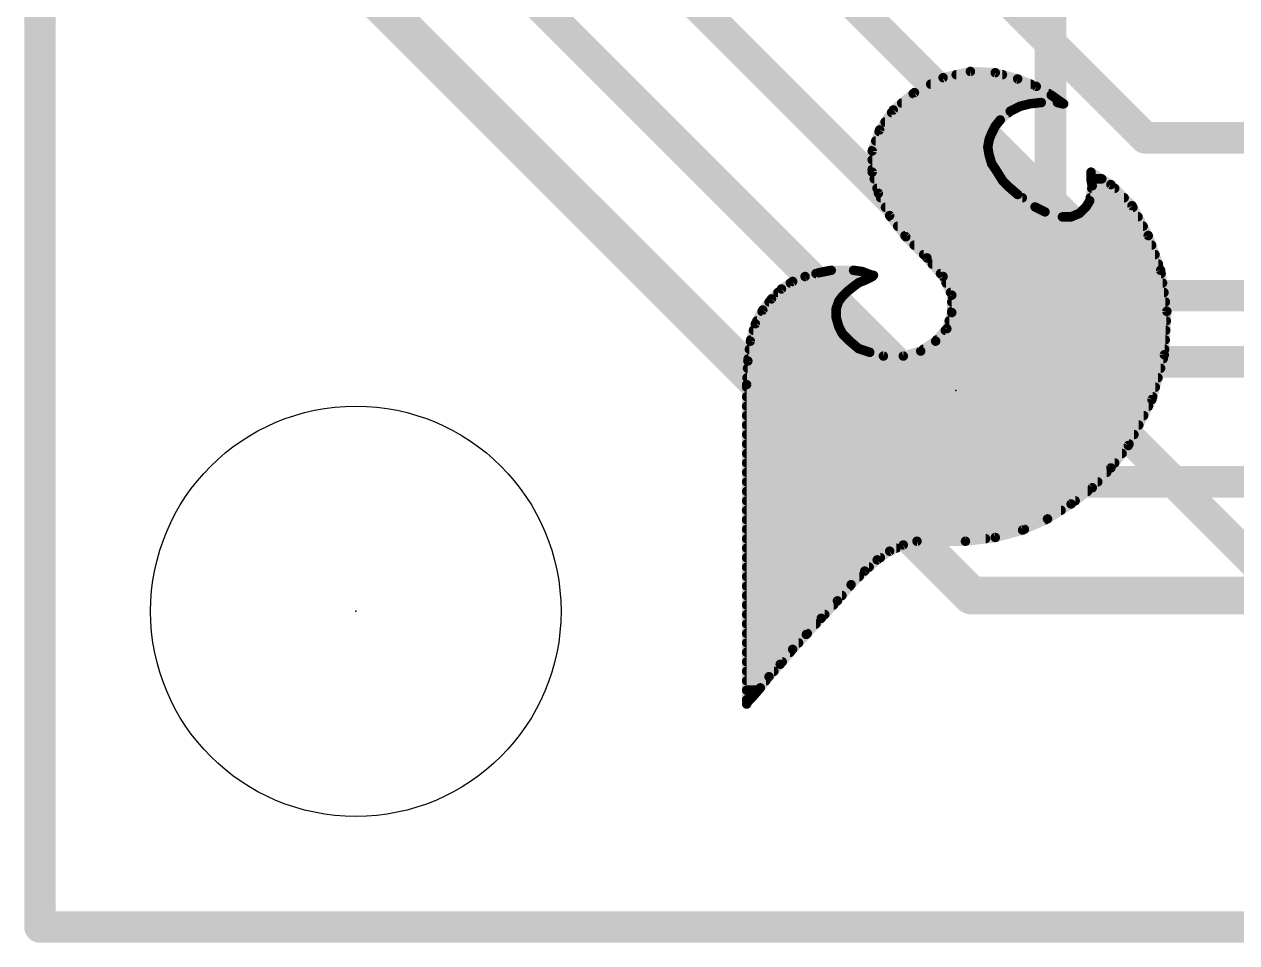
# Model space of a CAD drawing. Extents: x -38 to 69, y -21 to 41.
# Drawn here: x -0.13 to 9.63, y -0.13 to 7.26 of the extents above; entities that cross this region are included whole.
import ezdxf

# ---------------------------------------------------------------- set-up
doc = ezdxf.new("R2010")
doc.units = 0
for name, color, linetype in [('1', 12, 'CONTINUOUS'), ('16', 53, 'CONTINUOUS'), ('20', 53, 'CONTINUOUS'), ('21', 41, 'CONTINUOUS'), ('23', 53, 'CONTINUOUS')]:
    doc.layers.add(name, color=color, linetype=linetype)

msp = doc.modelspace()

# ---------------------------------------------------------------- linework, layer by layer
at = {"layer": '1', "const_width": 0.254}
for points in [[(0, 0), (0, 40.64)], [(8.128, 10.16), (8.128, 4.572)], [(8.128, 4.572), (9.9822, 2.7178)], [(40.64, 0), (0, 0)]]:
    msp.add_lwpolyline(points, dxfattribs=at)
at = {"layer": '1', "const_width": 0.127}
for points in [[(8.1729, 4.6169, 1), (8.0831, 4.5271)], [(8.0645, 4.572, 1), (8.1915, 4.572)], [(0, 0.0635, 1), (0, -0.0635)], [(-0.0635, 0, 1), (0.0635, 0)]]:
    msp.add_lwpolyline(points, format="xyb", dxfattribs=at)
at = {"layer": '16'}
for points, const_width in [([(0, 0), (0, 40.64)], 0.254), ([(3.81, 10.16), (8.89, 5.08)], 0.254), ([(5.08, 10.16), (8.89, 6.35)], 0.254), ([(8.1534, 4.5466), (2.921, 9.779)], 0.254), ([(2.3368, 9.0932), (7.8486, 3.5814)], 0.254), ([(7.493, 2.667), (1.27, 8.89)], 0.3048), ([(8.89, 6.35), (26.25, 6.35)], 0.254), ([(8.89, 5.08), (28.79, 5.08)], 0.254), ([(17.2466, 4.5466), (8.1534, 4.5466)], 0.254), ([(12.9794, 3.5814), (7.8486, 3.5814)], 0.254), ([(24.13, 2.667), (7.493, 2.667)], 0.3048), ([(40.64, 0), (0, 0)], 0.254)]:
    msp.add_lwpolyline(points, dxfattribs=dict(at, const_width=const_width))
for points, const_width in [([(8.89, 6.4135, 1), (8.89, 6.2865)], 0.127), ([(8.8451, 6.3051, 1), (8.9349, 6.3949)], 0.127), ([(8.89, 5.1435, 1), (8.89, 5.0165)], 0.127), ([(8.8451, 5.0351, 1), (8.9349, 5.1249)], 0.127), ([(8.1534, 4.6101, 1), (8.1534, 4.4831)], 0.127), ([(8.1085, 4.5017, 1), (8.1983, 4.5915)], 0.127), ([(7.8486, 3.6449, 1), (7.8486, 3.5179)], 0.127), ([(7.8037, 3.5365, 1), (7.8935, 3.6263)], 0.127), ([(7.493, 2.7432, 1), (7.493, 2.5908)], 0.1524), ([(7.4391, 2.6131, 1), (7.5469, 2.7209)], 0.1524), ([(0, 0.0635, 1), (0, -0.0635)], 0.127), ([(-0.0635, 0, 1), (0.0635, 0)], 0.127)]:
    msp.add_lwpolyline(points, format="xyb", dxfattribs=dict(at, const_width=const_width))
at = {"layer": '20', "const_width": 0.2032}
for points in [[(0, 0), (0, 40.64)], [(40.64, 0), (0, 0)]]:
    msp.add_lwpolyline(points, dxfattribs=at)
at = {"layer": '20', "const_width": 0.1016}
for points in [[(0, 0.0508, 1), (0, -0.0508)], [(-0.0508, 0, 1), (0.0508, 0)]]:
    msp.add_lwpolyline(points, format="xyb", dxfattribs=at)
at = {"layer": '20'}
msp.add_circle((2.54, 2.54), 1.651, dxfattribs=at)
at = {"layer": '21', "const_width": 0.0762}
for points in [[(7.264, 6.834), (7.034, 6.714)], [(7.484, 6.884), (7.264, 6.834)], [(7.3696, 6.858), (7.7416, 6.858)], [(7.684, 6.874), (7.484, 6.884)], [(7.864, 6.824), (7.684, 6.874)], [(8.014, 6.764), (7.864, 6.824)], [(7.034, 6.714), (6.864, 6.574)], [(7.0238, 6.7056), (8.1141, 6.7056)], [(7.164, 6.7818), (7.9695, 6.7818)], [(8.134, 6.694), (8.014, 6.764)], [(8.204, 6.644), (8.134, 6.694)], [(6.9313, 6.6294), (8.0126, 6.6294)], [(7.804, 6.564), (7.884, 6.604)], [(7.884, 6.604), (7.964, 6.624)], [(7.964, 6.624), (8.054, 6.634)], [(8.054, 6.634), (8.184, 6.634)], [(8.184, 6.634), (8.224, 6.624)], [(8.2024, 6.6294), (8.2259, 6.6294)], [(8.234, 6.624), (8.204, 6.644)], [(8.224, 6.624), (8.234, 6.624)], [(6.864, 6.574), (6.754, 6.414)], [(6.8497, 6.5532), (7.7917, 6.5532)], [(7.724, 6.494), (7.804, 6.564)], [(6.754, 6.414), (6.694, 6.244)], [(6.7493, 6.4008), (7.6624, 6.4008)], [(6.7973, 6.477), (7.7104, 6.477)], [(7.654, 6.384), (7.684, 6.444)], [(7.684, 6.444), (7.724, 6.494)], [(6.7225, 6.3246), (7.6324, 6.3246)], [(7.624, 6.274), (7.634, 6.334)], [(7.634, 6.334), (7.654, 6.384)], [(6.694, 6.244), (6.694, 6.074)], [(6.6956, 6.2484), (7.6283, 6.2484)], [(7.634, 6.214), (7.624, 6.274)], [(7.654, 6.144), (7.634, 6.214)], [(6.694, 6.1722), (7.6459, 6.1722)], [(7.694, 6.084), (7.654, 6.144)], [(6.694, 6.096), (7.686, 6.096)], [(6.694, 6.074), (6.744, 5.904)], [(6.7099, 6.0198), (7.7341, 6.0198)], [(7.744, 6.004), (7.694, 6.084)], [(8.454, 6.074), (8.454, 6.014)], [(8.614, 5.974), (8.454, 6.074)], [(8.454, 6.0198), (8.5407, 6.0198)], [(8.454, 6.014), (8.464, 5.964)], [(6.7324, 5.9436), (7.8061, 5.9436)], [(7.794, 5.954), (7.744, 6.004)], [(7.864, 5.894), (7.794, 5.954)], [(8.464, 5.964), (8.444, 5.844)], [(8.4606, 5.9436), (8.6444, 5.9436)], [(8.784, 5.804), (8.614, 5.974)], [(6.744, 5.904), (6.834, 5.724)], [(6.7623, 5.8674), (7.9012, 5.8674)], [(8.004, 5.794), (7.864, 5.894)], [(8.444, 5.844), (8.414, 5.794)], [(8.4479, 5.8674), (8.7206, 5.8674)], [(6.8004, 5.7912), (8.0096, 5.7912)], [(6.834, 5.724), (6.964, 5.554)], [(8.084, 5.754), (8.004, 5.794)], [(8.224, 5.714), (8.084, 5.754)], [(8.364, 5.744), (8.294, 5.714)], [(8.414, 5.794), (8.364, 5.744)], [(8.4112, 5.7912), (8.7909, 5.7912)], [(8.914, 5.564), (8.784, 5.804)], [(6.8409, 5.715), (8.2205, 5.715)], [(6.8992, 5.6388), (8.8735, 5.6388)], [(8.294, 5.714), (8.224, 5.714)], [(8.2963, 5.715), (8.8322, 5.715)], [(6.9574, 5.5626), (8.9145, 5.5626)], [(6.964, 5.554), (7.134, 5.384)], [(9.014, 5.284), (8.914, 5.564)], [(7.0316, 5.4864), (8.9417, 5.4864)], [(7.1078, 5.4102), (8.9689, 5.4102)], [(7.134, 5.384), (7.264, 5.234)], [(7.1773, 5.334), (8.9961, 5.334)], [(6.154, 5.234), (6.054, 5.194)], [(6.264, 5.264), (6.154, 5.234)], [(6.2413, 5.2578), (6.6545, 5.2578)], [(6.364, 5.284), (6.264, 5.264)], [(6.544, 5.284), (6.364, 5.284)], [(6.614, 5.274), (6.544, 5.284)], [(6.664, 5.254), (6.614, 5.274)], [(6.634, 5.204), (6.694, 5.234)], [(6.694, 5.244), (6.664, 5.254)], [(6.694, 5.234), (6.704, 5.244)], [(6.704, 5.244), (6.694, 5.244)], [(7.2434, 5.2578), (9.018, 5.2578)], [(7.264, 5.234), (7.334, 5.084)], [(9.064, 4.954), (9.014, 5.284)], [(5.964, 5.134), (5.884, 5.054)], [(6.054, 5.194), (5.964, 5.134)], [(6.0354, 5.1816), (6.5808, 5.1816)], [(6.494, 5.114), (6.544, 5.154)], [(6.544, 5.154), (6.584, 5.184)], [(6.584, 5.184), (6.634, 5.204)], [(7.2885, 5.1816), (9.0295, 5.1816)], [(5.884, 5.054), (5.814, 4.964)], [(5.9354, 5.1054), (6.4854, 5.1054)], [(6.404, 4.974), (6.424, 5.034)], [(6.424, 5.034), (6.454, 5.074)], [(6.454, 5.074), (6.494, 5.114)], [(7.324, 5.1054), (9.0411, 5.1054)], [(7.334, 5.084), (7.334, 4.944)], [(5.814, 4.964), (5.754, 4.854)], [(5.808, 4.953), (6.404, 4.953)], [(5.8647, 5.0292), (6.4224, 5.0292)], [(6.404, 4.904), (6.404, 4.974)], [(7.334, 4.944), (7.294, 4.814)], [(7.334, 5.0292), (9.0526, 5.0292)], [(7.334, 4.953), (9.0639, 4.953)], [(9.044, 4.604), (9.064, 4.954)], [(5.754, 4.854), (5.714, 4.714)], [(5.7664, 4.8768), (6.4118, 4.8768)], [(6.424, 4.834), (6.404, 4.904)], [(7.3133, 4.8768), (9.0596, 4.8768)], [(5.7387, 4.8006), (6.4407, 4.8006)], [(6.454, 4.774), (6.424, 4.834)], [(6.514, 4.714), (6.454, 4.774)], [(7.294, 4.814), (7.204, 4.714)], [(7.2819, 4.8006), (9.0552, 4.8006)], [(5.714, 4.714), (5.694, 4.554)], [(5.7058, 4.6482), (6.6014, 4.6482)], [(5.717, 4.7244), (6.5036, 4.7244)], [(6.584, 4.654), (6.514, 4.714)], [(6.674, 4.624), (6.584, 4.654)], [(7.204, 4.714), (7.084, 4.634)], [(7.1053, 4.6482), (9.0465, 4.6482)], [(7.2134, 4.7244), (9.0509, 4.7244)], [(5.694, 4.554), (5.684, 4.364)], [(5.6963, 4.572), (9.0351, 4.572)], [(6.784, 4.594), (6.674, 4.624)], [(6.944, 4.594), (6.784, 4.594)], [(7.084, 4.634), (6.944, 4.594)], [(8.944, 4.244), (9.044, 4.604)], [(5.6909, 4.4958), (9.0139, 4.4958)], [(5.684, 4.364), (5.684, 1.794)], [(5.6869, 4.4196), (8.9928, 4.4196)], [(5.684, 4.3434), (8.9716, 4.3434)], [(5.684, 4.2672), (8.9504, 4.2672)], [(5.684, 4.191), (8.9168, 4.191)], [(8.754, 3.874), (8.944, 4.244)], [(5.684, 4.1148), (8.8777, 4.1148)], [(5.684, 4.0386), (8.8385, 4.0386)], [(5.684, 3.9624), (8.7994, 3.9624)], [(5.684, 3.8862), (8.7603, 3.8862)], [(8.614, 3.694), (8.754, 3.874)], [(5.684, 3.81), (8.7042, 3.81)], [(5.684, 3.7338), (8.645, 3.7338)], [(8.464, 3.534), (8.614, 3.694)], [(5.684, 3.6576), (8.5799, 3.6576)], [(5.684, 3.5814), (8.5084, 3.5814)], [(5.684, 3.5052), (8.4263, 3.5052)], [(8.294, 3.404), (8.464, 3.534)], [(5.684, 3.429), (8.3267, 3.429)], [(8.104, 3.284), (8.294, 3.404)], [(5.684, 3.3528), (8.2129, 3.3528)], [(7.904, 3.194), (8.104, 3.284)], [(5.684, 3.2766), (8.0876, 3.2766)], [(5.684, 3.2004), (7.9182, 3.2004)], [(7.684, 3.134), (7.904, 3.194)], [(5.684, 3.1242), (7.6056, 3.1242)], [(6.944, 3.074), (7.054, 3.104)], [(7.054, 3.104), (7.444, 3.104)], [(7.444, 3.104), (7.684, 3.134)], [(5.684, 3.048), (6.8868, 3.048)], [(6.734, 2.954), (6.834, 3.024)], [(6.834, 3.024), (6.944, 3.074)], [(5.684, 2.9718), (6.7594, 2.9718)], [(5.684, 2.8956), (6.6691, 2.8956)], [(6.634, 2.864), (6.734, 2.954)], [(5.684, 2.8194), (6.5894, 2.8194)], [(6.524, 2.754), (6.634, 2.864)], [(5.684, 2.7432), (6.5149, 2.7432)], [(6.414, 2.624), (6.524, 2.754)], [(5.684, 2.667), (6.4504, 2.667)], [(6.284, 2.484), (6.414, 2.624)], [(5.684, 2.5908), (6.3832, 2.5908)], [(5.684, 2.5146), (6.3124, 2.5146)], [(5.684, 2.4384), (6.2419, 2.4384)], [(6.164, 2.354), (6.284, 2.484)], [(5.684, 2.3622), (6.1716, 2.3622)], [(6.054, 2.234), (6.164, 2.354)], [(5.684, 2.286), (6.1017, 2.286)], [(5.684, 2.2098), (6.0338, 2.2098)], [(5.954, 2.114), (6.054, 2.234)], [(5.684, 2.1336), (5.9703, 2.1336)], [(5.864, 2.014), (5.954, 2.114)], [(5.684, 2.0574), (5.9031, 2.0574)], [(5.794, 1.924), (5.864, 2.014)], [(5.684, 1.9812), (5.8385, 1.9812)], [(5.734, 1.854), (5.794, 1.924)], [(5.684, 1.905), (5.7777, 1.905)], [(5.684, 1.8288), (5.7088, 1.8288)], [(5.694, 1.814), (5.734, 1.854)], [(5.684, 1.794), (5.694, 1.814)]]:
    msp.add_lwpolyline(points, dxfattribs=at)
at = {"layer": '21', "const_width": 0.0381}
for points in [[(7.2598, 6.8526, 1), (7.2682, 6.8154)], [(7.2728, 6.8171, 1), (7.2552, 6.8509)], [(7.3696, 6.8771, 1), (7.3696, 6.839)], [(7.485, 6.903, 1), (7.483, 6.865)], [(7.4882, 6.8654, 1), (7.4798, 6.9026)], [(7.6891, 6.8924, 1), (7.6789, 6.8556)], [(7.683, 6.855, 1), (7.685, 6.893)], [(7.7416, 6.839, 1), (7.7416, 6.8771)], [(7.8711, 6.8417, 1), (7.8569, 6.8063)], [(7.8589, 6.8056, 1), (7.8691, 6.8424)], [(7.0238, 6.7247, 1), (7.0238, 6.6866)], [(7.0252, 6.7309, 1), (7.0428, 6.6971)], [(7.0461, 6.6993, 1), (7.0219, 6.7287)], [(7.164, 6.8009, 1), (7.164, 6.7628)], [(7.9695, 6.7628, 1), (7.9695, 6.8009)], [(8.0236, 6.7805, 1), (8.0044, 6.7475)], [(8.0069, 6.7463, 1), (8.0211, 6.7817)], [(8.1141, 6.6866, 1), (8.1141, 6.7247)], [(8.1451, 6.7095, 1), (8.1229, 6.6785)], [(6.9313, 6.6485, 1), (6.9313, 6.6104)], [(7.8794, 6.6225, 1), (7.8886, 6.5855)], [(7.8925, 6.587, 1), (7.8755, 6.621)], [(7.9619, 6.6429, 1), (7.9661, 6.6051)], [(7.9686, 6.6055, 1), (7.9594, 6.6425)], [(8.0126, 6.6104, 1), (8.0126, 6.6485)], [(8.054, 6.6531, 1), (8.054, 6.615)], [(8.0561, 6.6151, 1), (8.0519, 6.6529)], [(8.1244, 6.6775, 1), (8.1436, 6.7105)], [(8.1886, 6.6525, 1), (8.1794, 6.6155)], [(8.2024, 6.6485, 1), (8.2024, 6.6104)], [(8.184, 6.615, 1), (8.184, 6.6531)], [(8.2146, 6.6599, 1), (8.1934, 6.6281)], [(8.1929, 6.6285, 1), (8.2151, 6.6595)], [(8.224, 6.6431, 1), (8.224, 6.605)], [(8.2194, 6.6055, 1), (8.2286, 6.6425)], [(8.2234, 6.6081, 1), (8.2446, 6.6399)], [(8.2259, 6.6104, 1), (8.2259, 6.6485)], [(8.234, 6.605, 1), (8.234, 6.6431)], [(6.8497, 6.5723, 1), (6.8497, 6.5342)], [(6.8519, 6.5887, 1), (6.8761, 6.5593)], [(6.8797, 6.5632, 1), (6.8483, 6.5848)], [(7.7955, 6.581, 1), (7.8125, 6.547)], [(7.8165, 6.5497, 1), (7.7915, 6.5783)], [(7.7917, 6.5342, 1), (7.7917, 6.5723)], [(6.7493, 6.4199, 1), (6.7493, 6.3818)], [(6.7383, 6.4248, 1), (6.7697, 6.4032)], [(6.772, 6.4077, 1), (6.736, 6.4203)], [(6.7973, 6.4961, 1), (6.7973, 6.458)], [(7.6624, 6.3818, 1), (7.6624, 6.4199)], [(7.6691, 6.4559, 1), (7.6989, 6.4321)], [(7.701, 6.4355, 1), (7.667, 6.4525)], [(7.7115, 6.5083, 1), (7.7365, 6.4797)], [(7.7389, 6.4821, 1), (7.7091, 6.5059)], [(7.7104, 6.458, 1), (7.7104, 6.4961)], [(6.7225, 6.3437, 1), (6.7225, 6.3056)], [(7.6163, 6.3411, 1), (7.6517, 6.3269)], [(7.6528, 6.3309, 1), (7.6152, 6.3371)], [(7.6324, 6.3056, 1), (7.6324, 6.3437)], [(7.637, 6.3925, 1), (7.671, 6.3755)], [(7.6717, 6.3769, 1), (7.6363, 6.3911)], [(6.713, 6.244, 1), (6.6749, 6.244)], [(6.676, 6.2503, 1), (6.712, 6.2377)], [(6.6956, 6.2675, 1), (6.6956, 6.2294)], [(7.6428, 6.2771, 1), (7.6052, 6.2709)], [(7.6052, 6.2771, 1), (7.6428, 6.2709)], [(7.6523, 6.2192, 1), (7.6157, 6.2088)], [(7.6283, 6.2294, 1), (7.6283, 6.2675)], [(6.694, 6.1913, 1), (6.694, 6.1532)], [(7.6152, 6.2109, 1), (7.6528, 6.2171)], [(7.6699, 6.1546, 1), (7.6381, 6.1334)], [(7.6357, 6.1388, 1), (7.6723, 6.1492)], [(7.6459, 6.1532, 1), (7.6459, 6.1913)], [(6.694, 6.1151, 1), (6.694, 6.077)], [(6.7123, 6.0794, 1), (6.6757, 6.0686)], [(6.6749, 6.074, 1), (6.713, 6.074)], [(6.7099, 6.0389, 1), (6.7099, 6.0008)], [(7.7102, 6.0941, 1), (7.6778, 6.0739)], [(7.6781, 6.0734, 1), (7.7099, 6.0946)], [(7.686, 6.077, 1), (7.686, 6.1151)], [(7.7341, 6.0008, 1), (7.7341, 6.0389)], [(8.4641, 6.0902, 1), (8.4439, 6.0578)], [(8.454, 6.0389, 1), (8.454, 6.0008)], [(8.4727, 6.0177, 1), (8.4353, 6.0103)], [(8.4731, 6.074, 1), (8.435, 6.074)], [(8.5407, 6.0008, 1), (8.5407, 6.0389)], [(6.7324, 5.9627, 1), (6.7324, 5.9245)], [(7.7575, 6.0175, 1), (7.7305, 5.9905)], [(7.7278, 5.9939, 1), (7.7602, 6.0141)], [(7.8064, 5.9685, 1), (7.7816, 5.9395)], [(7.7805, 5.9405, 1), (7.8075, 5.9675)], [(7.8061, 5.9245, 1), (7.8061, 5.9627)], [(8.435, 6.014, 1), (8.4731, 6.014)], [(8.4606, 5.9627, 1), (8.4606, 5.9245)], [(8.4828, 5.9609, 1), (8.4452, 5.9671)], [(8.4453, 5.9603, 1), (8.4827, 5.9677)], [(8.6275, 5.9875, 1), (8.6005, 5.9605)], [(8.6039, 5.9578, 1), (8.6241, 5.9902)], [(8.6444, 5.9245, 1), (8.6444, 5.9627)], [(6.761, 5.9125, 1), (6.727, 5.8955)], [(6.7257, 5.8986, 1), (6.7623, 5.9094)], [(6.7623, 5.8864, 1), (6.7623, 5.8483)], [(7.8751, 5.9095, 1), (7.8529, 5.8785)], [(7.8516, 5.8795, 1), (7.8764, 5.9085)], [(7.9012, 5.8483, 1), (7.9012, 5.8864)], [(8.4252, 5.8471, 1), (8.4628, 5.8409)], [(8.4603, 5.8342, 1), (8.4277, 5.8538)], [(8.4479, 5.8864, 1), (8.4479, 5.8483)], [(8.7206, 5.8483, 1), (8.7206, 5.8864)], [(6.8004, 5.8102, 1), (6.8004, 5.7721)], [(6.8491, 5.7356, 1), (6.8189, 5.7124)], [(8.0125, 5.811, 1), (7.9955, 5.777)], [(7.9929, 5.7785, 1), (8.0151, 5.8095)], [(8.0096, 5.7721, 1), (8.0096, 5.8102)], [(8.0892, 5.7723, 1), (8.0788, 5.7357)], [(8.0755, 5.737, 1), (8.0925, 5.771)], [(8.3505, 5.7575, 1), (8.3775, 5.7305)], [(8.3715, 5.7265, 1), (8.3565, 5.7615)], [(8.4112, 5.8102, 1), (8.4112, 5.7721)], [(8.3977, 5.8038, 1), (8.4303, 5.7842)], [(8.4275, 5.7805, 1), (8.4005, 5.8075)], [(8.8008, 5.8131, 1), (8.7672, 5.7949)], [(8.7705, 5.7905, 1), (8.7975, 5.8175)], [(8.7909, 5.7721, 1), (8.7909, 5.8102)], [(6.817, 5.7155, 1), (6.851, 5.7325)], [(6.8409, 5.734, 1), (6.8409, 5.6959)], [(6.8992, 5.6579, 1), (6.8992, 5.6198)], [(8.224, 5.7331, 1), (8.224, 5.695)], [(8.2188, 5.6957, 1), (8.2292, 5.7323)], [(8.2205, 5.6959, 1), (8.2205, 5.734)], [(8.2865, 5.7315, 1), (8.3015, 5.6965)], [(8.2963, 5.734, 1), (8.2963, 5.6959)], [(8.294, 5.695, 1), (8.294, 5.7331)], [(8.8322, 5.6959, 1), (8.8322, 5.734)], [(8.8735, 5.6198, 1), (8.8735, 5.6579)], [(6.9574, 5.5817, 1), (6.9574, 5.5436)], [(6.9775, 5.5675, 1), (6.9505, 5.5405)], [(6.9489, 5.5424, 1), (6.9791, 5.5656)], [(8.9319, 5.5704, 1), (8.8961, 5.5576)], [(8.8972, 5.5549, 1), (8.9308, 5.5731)], [(8.9145, 5.5436, 1), (8.9145, 5.5817)], [(7.0316, 5.5055, 1), (7.0316, 5.4674)], [(8.9417, 5.4674, 1), (8.9417, 5.5055)], [(7.1078, 5.4293, 1), (7.1078, 5.3912)], [(7.1484, 5.3965, 1), (7.1196, 5.3715)], [(7.1205, 5.3705, 1), (7.1475, 5.3975)], [(7.1773, 5.3531, 1), (7.1773, 5.315)], [(8.9689, 5.3912, 1), (8.9689, 5.4293)], [(8.9961, 5.315, 1), (8.9961, 5.3531)], [(6.149, 5.2524, 1), (6.159, 5.2156)], [(6.1611, 5.2163, 1), (6.1469, 5.2517)], [(6.2413, 5.2769, 1), (6.2413, 5.2388)], [(6.2603, 5.2827, 1), (6.2677, 5.2453)], [(6.269, 5.2456, 1), (6.259, 5.2824)], [(6.364, 5.3031, 1), (6.364, 5.265)], [(6.3677, 5.2653, 1), (6.3603, 5.3027)], [(6.5467, 5.3029, 1), (6.5413, 5.2651)], [(6.544, 5.265, 1), (6.544, 5.3031)], [(6.6211, 5.2917, 1), (6.6069, 5.2563)], [(6.6113, 5.2551, 1), (6.6167, 5.2929)], [(6.67, 5.2721, 1), (6.658, 5.2359)], [(6.6545, 5.2388, 1), (6.6545, 5.2769)], [(6.6569, 5.2363, 1), (6.6711, 5.2717)], [(6.694, 5.2631, 1), (6.694, 5.225)], [(6.7025, 5.217, 1), (6.6855, 5.251)], [(6.688, 5.2259, 1), (6.7, 5.2621)], [(6.7175, 5.2305, 1), (6.6905, 5.2575)], [(6.704, 5.225, 1), (6.704, 5.2631)], [(7.2434, 5.2769, 1), (7.2434, 5.2388)], [(7.2813, 5.2421, 1), (7.2467, 5.2259)], [(9.0328, 5.2869, 1), (8.9952, 5.2811)], [(8.9961, 5.2776, 1), (9.0319, 5.2904)], [(9.018, 5.2388, 1), (9.018, 5.2769)], [(5.9775, 5.1205, 1), (5.9505, 5.1475)], [(6.0354, 5.2007, 1), (6.0354, 5.1626)], [(6.0469, 5.2117, 1), (6.0611, 5.1763)], [(6.0646, 5.1781, 1), (6.0434, 5.2099)], [(6.5326, 5.1692, 1), (6.5554, 5.1388)], [(6.5559, 5.1391, 1), (6.5321, 5.1689)], [(6.5769, 5.2017, 1), (6.5911, 5.1663)], [(6.5954, 5.1688, 1), (6.5726, 5.1992)], [(6.5808, 5.1626, 1), (6.5808, 5.2007)], [(6.6255, 5.221, 1), (6.6425, 5.187)], [(6.6411, 5.1863, 1), (6.6269, 5.2217)], [(6.6805, 5.2475, 1), (6.7075, 5.2205)], [(7.2496, 5.2215, 1), (7.2784, 5.2465)], [(7.2885, 5.2007, 1), (7.2885, 5.1626)], [(9.0295, 5.1626, 1), (9.0295, 5.2007)], [(5.8705, 5.0675, 1), (5.8975, 5.0405)], [(5.899, 5.0423, 1), (5.869, 5.0657)], [(5.9354, 5.1245, 1), (5.9354, 5.0864)], [(5.9534, 5.1499, 1), (5.9746, 5.1181)], [(6.4421, 5.028, 1), (6.4059, 5.04)], [(6.4405, 5.0875, 1), (6.4675, 5.0605)], [(6.4692, 5.0626, 1), (6.4388, 5.0854)], [(6.4821, 5.1289, 1), (6.5059, 5.0991)], [(6.5075, 5.1005, 1), (6.4805, 5.1275)], [(6.4854, 5.0864, 1), (6.4854, 5.1245)], [(7.324, 5.1245, 1), (7.324, 5.0864)], [(7.3531, 5.084, 1), (7.315, 5.084)], [(7.3167, 5.0759, 1), (7.3513, 5.0921)], [(9.0411, 5.0864, 1), (9.0411, 5.1245)], [(5.808, 4.9721, 1), (5.808, 4.934)], [(5.799, 4.9757, 1), (5.829, 4.9523)], [(5.8307, 4.9549, 1), (5.7973, 4.9731)], [(5.8647, 5.0483, 1), (5.8647, 5.0102)], [(6.423, 4.974, 1), (6.3849, 4.974)], [(6.3859, 4.98, 1), (6.4221, 4.968)], [(6.404, 4.934, 1), (6.404, 4.9721)], [(6.4088, 5.0454, 1), (6.4392, 5.0226)], [(6.4224, 5.0102, 1), (6.4224, 5.0483)], [(7.334, 5.0483, 1), (7.334, 5.0102)], [(7.334, 4.9721, 1), (7.334, 4.934)], [(7.3522, 4.9384, 1), (7.3158, 4.9496)], [(9.083, 4.9529, 1), (9.045, 4.9551)], [(9.0452, 4.9511, 1), (9.0828, 4.9569)], [(9.0526, 5.0102, 1), (9.0526, 5.0483)], [(9.0639, 4.934, 1), (9.0639, 4.9721)], [(5.7373, 4.8631, 1), (5.7707, 4.8449)], [(5.7723, 4.8488, 1), (5.7357, 4.8592)], [(5.7664, 4.8959, 1), (5.7664, 4.8578)], [(6.4223, 4.9092, 1), (6.3857, 4.8988)], [(6.3849, 4.904, 1), (6.423, 4.904)], [(6.4118, 4.8578, 1), (6.4118, 4.8959)], [(7.3133, 4.8959, 1), (7.3133, 4.8578)], [(7.315, 4.944, 1), (7.3531, 4.944)], [(9.0596, 4.8578, 1), (9.0596, 4.8959)], [(5.7387, 4.8197, 1), (5.7387, 4.7816)], [(6.441, 4.8425, 1), (6.407, 4.8255)], [(6.4057, 4.8288, 1), (6.4423, 4.8392)], [(6.4675, 4.7875, 1), (6.4405, 4.7605)], [(6.437, 4.7655, 1), (6.471, 4.7825)], [(6.4407, 4.7816, 1), (6.4407, 4.8197)], [(7.2819, 4.8197, 1), (7.2819, 4.7816)], [(7.2758, 4.8196, 1), (7.3122, 4.8084)], [(7.3082, 4.8013, 1), (7.2798, 4.8267)], [(9.0552, 4.7816, 1), (9.0552, 4.8197)], [(5.7058, 4.6673, 1), (5.7058, 4.6292)], [(5.6957, 4.7192, 1), (5.7323, 4.7088)], [(5.7329, 4.7116, 1), (5.6951, 4.7164)], [(5.717, 4.7435, 1), (5.717, 4.7054)], [(6.5264, 4.7285, 1), (6.5016, 4.6995)], [(6.5005, 4.7005, 1), (6.5275, 4.7275)], [(6.5036, 4.7054, 1), (6.5036, 4.7435)], [(6.59, 4.6721, 1), (6.578, 4.6359)], [(6.5716, 4.6395, 1), (6.5964, 4.6685)], [(6.6014, 4.6292, 1), (6.6014, 4.6673)], [(7.1053, 4.6673, 1), (7.1053, 4.6292)], [(7.1898, 4.7267, 1), (7.2182, 4.7013)], [(7.2146, 4.6981, 1), (7.1934, 4.7299)], [(7.2134, 4.7435, 1), (7.2134, 4.7054)], [(9.0465, 4.6292, 1), (9.0465, 4.6673)], [(9.0509, 4.7054, 1), (9.0509, 4.7435)], [(5.713, 4.553, 1), (5.675, 4.555)], [(5.6963, 4.5911, 1), (5.6963, 4.553)], [(6.679, 4.6424, 1), (6.669, 4.6056)], [(6.668, 4.6059, 1), (6.68, 4.6421)], [(6.784, 4.6131, 1), (6.784, 4.575)], [(6.779, 4.5756, 1), (6.789, 4.6124)], [(6.9388, 4.6123, 1), (6.9492, 4.5757)], [(6.944, 4.575, 1), (6.944, 4.6131)], [(7.0734, 4.6499, 1), (7.0946, 4.6181)], [(7.0892, 4.6157, 1), (7.0788, 4.6523)], [(9.025, 4.6051, 1), (9.063, 4.6029)], [(9.0624, 4.5989, 1), (9.0256, 4.6091)], [(9.0351, 4.553, 1), (9.0351, 4.5911)], [(5.6909, 4.5149, 1), (5.6909, 4.4768)], [(5.6751, 4.5564, 1), (5.7129, 4.5516)], [(9.0139, 4.4768, 1), (9.0139, 4.5149)], [(5.7031, 4.364, 1), (5.665, 4.364)], [(5.6869, 4.4386, 1), (5.6869, 4.4005)], [(8.9928, 4.4005, 1), (8.9928, 4.4386)], [(5.665, 4.365, 1), (5.703, 4.363)], [(5.684, 4.3624, 1), (5.684, 4.3243)], [(5.684, 4.2862, 1), (5.684, 4.2481)], [(8.9504, 4.2481, 1), (8.9504, 4.2862)], [(8.9716, 4.3243, 1), (8.9716, 4.3624)], [(5.684, 4.21, 1), (5.684, 4.1719)], [(8.9168, 4.1719, 1), (8.9168, 4.21)], [(8.9256, 4.2491, 1), (8.9624, 4.2389)], [(8.9609, 4.2353, 1), (8.9271, 4.2527)], [(5.684, 4.1338, 1), (5.684, 4.0957)], [(8.8777, 4.0957, 1), (8.8777, 4.1338)], [(5.684, 4.0577, 1), (5.684, 4.0196)], [(5.684, 3.9815, 1), (5.684, 3.9434)], [(8.7994, 3.9434, 1), (8.7994, 3.9815)], [(8.8385, 4.0196, 1), (8.8385, 4.0577)], [(5.684, 3.9053, 1), (5.684, 3.8672)], [(8.7371, 3.8827, 1), (8.7709, 3.8653)], [(8.769, 3.8623, 1), (8.739, 3.8857)], [(8.7603, 3.8672, 1), (8.7603, 3.9053)], [(5.684, 3.8291, 1), (5.684, 3.791)], [(8.7042, 3.791, 1), (8.7042, 3.8291)], [(5.684, 3.7529, 1), (5.684, 3.7147)], [(8.599, 3.7057, 1), (8.629, 3.6823)], [(8.6279, 3.681, 1), (8.6001, 3.707)], [(8.645, 3.7147, 1), (8.645, 3.7529)], [(5.684, 3.6766, 1), (5.684, 3.6385)], [(5.684, 3.6005, 1), (5.684, 3.5624)], [(8.5084, 3.5624, 1), (8.5084, 3.6005)], [(8.5799, 3.6385, 1), (8.5799, 3.6766)], [(5.684, 3.5243, 1), (5.684, 3.4862)], [(8.4263, 3.4862, 1), (8.4263, 3.5243)], [(8.4501, 3.547, 1), (8.4779, 3.521)], [(8.4756, 3.5189, 1), (8.4524, 3.5491)], [(5.684, 3.4481, 1), (5.684, 3.41)], [(8.2824, 3.4191, 1), (8.3056, 3.3889)], [(8.3042, 3.3879, 1), (8.2838, 3.4201)], [(8.3267, 3.41, 1), (8.3267, 3.4481)], [(5.684, 3.3719, 1), (5.684, 3.3338)], [(8.0938, 3.3001, 1), (8.1142, 3.2679)], [(8.1118, 3.2666, 1), (8.0962, 3.3014)], [(8.2129, 3.3338, 1), (8.2129, 3.3719)], [(5.684, 3.2957, 1), (5.684, 3.2576)], [(5.684, 3.2195, 1), (5.684, 3.1814)], [(7.8962, 3.2114, 1), (7.9118, 3.1766)], [(7.909, 3.1756, 1), (7.899, 3.2124)], [(7.9182, 3.1814, 1), (7.9182, 3.2195)], [(8.0876, 3.2576, 1), (8.0876, 3.2957)], [(5.684, 3.1433, 1), (5.684, 3.1052)], [(7.054, 3.1231, 1), (7.054, 3.085)], [(7.059, 3.0856, 1), (7.049, 3.1224)], [(7.4416, 3.1229, 1), (7.4464, 3.0851)], [(7.444, 3.085, 1), (7.444, 3.1231)], [(7.6056, 3.1052, 1), (7.6056, 3.1433)], [(7.679, 3.1524, 1), (7.689, 3.1156)], [(7.6864, 3.1151, 1), (7.6816, 3.1529)], [(5.684, 3.0671, 1), (5.684, 3.029)], [(6.8261, 3.0413, 1), (6.8419, 3.0067)], [(6.8449, 3.0084, 1), (6.8231, 3.0396)], [(6.8868, 3.029, 1), (6.8868, 3.0671)], [(6.939, 3.0924, 1), (6.949, 3.0556)], [(6.9519, 3.0567, 1), (6.9361, 3.0913)], [(5.684, 2.9909, 1), (5.684, 2.9527)], [(5.684, 2.9146, 1), (5.684, 2.8765)], [(6.6691, 2.8765, 1), (6.6691, 2.9146)], [(6.7231, 2.9696, 1), (6.7449, 2.9384)], [(6.7467, 2.9398, 1), (6.7213, 2.9682)], [(6.7594, 2.9527, 1), (6.7594, 2.9909)], [(5.684, 2.8385, 1), (5.684, 2.8004)], [(6.5894, 2.8004, 1), (6.5894, 2.8385)], [(6.6213, 2.8782, 1), (6.6467, 2.8498)], [(6.6475, 2.8505, 1), (6.6205, 2.8775)], [(5.684, 2.7623, 1), (5.684, 2.7242)], [(6.5105, 2.7675, 1), (6.5375, 2.7405)], [(6.5385, 2.7417, 1), (6.5095, 2.7663)], [(6.5149, 2.7242, 1), (6.5149, 2.7623)], [(5.684, 2.6861, 1), (5.684, 2.648)], [(6.3995, 2.6363, 1), (6.4285, 2.6117)], [(6.428, 2.611, 1), (6.4, 2.637)], [(6.4504, 2.648, 1), (6.4504, 2.6861)], [(5.684, 2.6099, 1), (5.684, 2.5718)], [(5.684, 2.5337, 1), (5.684, 2.4956)], [(6.3124, 2.4956, 1), (6.3124, 2.5337)], [(6.3832, 2.5718, 1), (6.3832, 2.6099)], [(5.684, 2.4575, 1), (5.684, 2.4194)], [(6.2419, 2.4194, 1), (6.2419, 2.4575)], [(6.27, 2.497, 1), (6.298, 2.471)], [(6.298, 2.4711, 1), (6.27, 2.4969)], [(5.684, 2.3813, 1), (5.684, 2.3432)], [(6.15, 2.3669, 1), (6.178, 2.3411)], [(6.178, 2.3411, 1), (6.15, 2.3669)], [(6.1716, 2.3432, 1), (6.1716, 2.3813)], [(5.684, 2.3051, 1), (5.684, 2.267)], [(5.684, 2.2288, 1), (5.684, 2.1907)], [(6.0338, 2.1907, 1), (6.0338, 2.2288)], [(6.04, 2.2469, 1), (6.068, 2.2211)], [(6.0686, 2.2218, 1), (6.0394, 2.2462)], [(6.1017, 2.267, 1), (6.1017, 2.3051)], [(5.684, 2.1526, 1), (5.684, 2.1145)], [(5.9682, 2.1013, 1), (5.9398, 2.1267)], [(5.9703, 2.1145, 1), (5.9703, 2.1526)], [(5.684, 2.0764, 1), (5.684, 2.0383)], [(5.879, 2.0023, 1), (5.849, 2.0257)], [(5.9031, 2.0383, 1), (5.9031, 2.0764)], [(5.9394, 2.1262, 1), (5.9686, 2.1018)], [(5.684, 2.0002, 1), (5.684, 1.9622)], [(5.779, 1.9357, 1), (5.809, 1.9123)], [(5.8085, 1.9116, 1), (5.7795, 1.9364)], [(5.8385, 1.9622, 1), (5.8385, 2.0002)], [(5.8498, 2.0267, 1), (5.8782, 2.0013)], [(5.684, 1.9241, 1), (5.684, 1.886)], [(5.684, 1.8478, 1), (5.684, 1.8097)], [(5.7088, 1.8097, 1), (5.7088, 1.8478)], [(5.7195, 1.8664, 1), (5.7485, 1.8416)], [(5.7475, 1.8405, 1), (5.7205, 1.8675)], [(5.7777, 1.886, 1), (5.7777, 1.9241)], [(5.667, 1.8025, 1), (5.701, 1.7855)], [(5.665, 1.794, 1), (5.7031, 1.794)], [(5.6805, 1.8275, 1), (5.7075, 1.8005)], [(5.711, 1.8055, 1), (5.677, 1.8225)]]:
    msp.add_lwpolyline(points, format="xyb", dxfattribs=at)
at = {"layer": '23'}
for p in [(7.366, 4.318), (2.54, 2.54)]:
    msp.add_point(p, dxfattribs=at)

doc.saveas('drawing.dxf')
